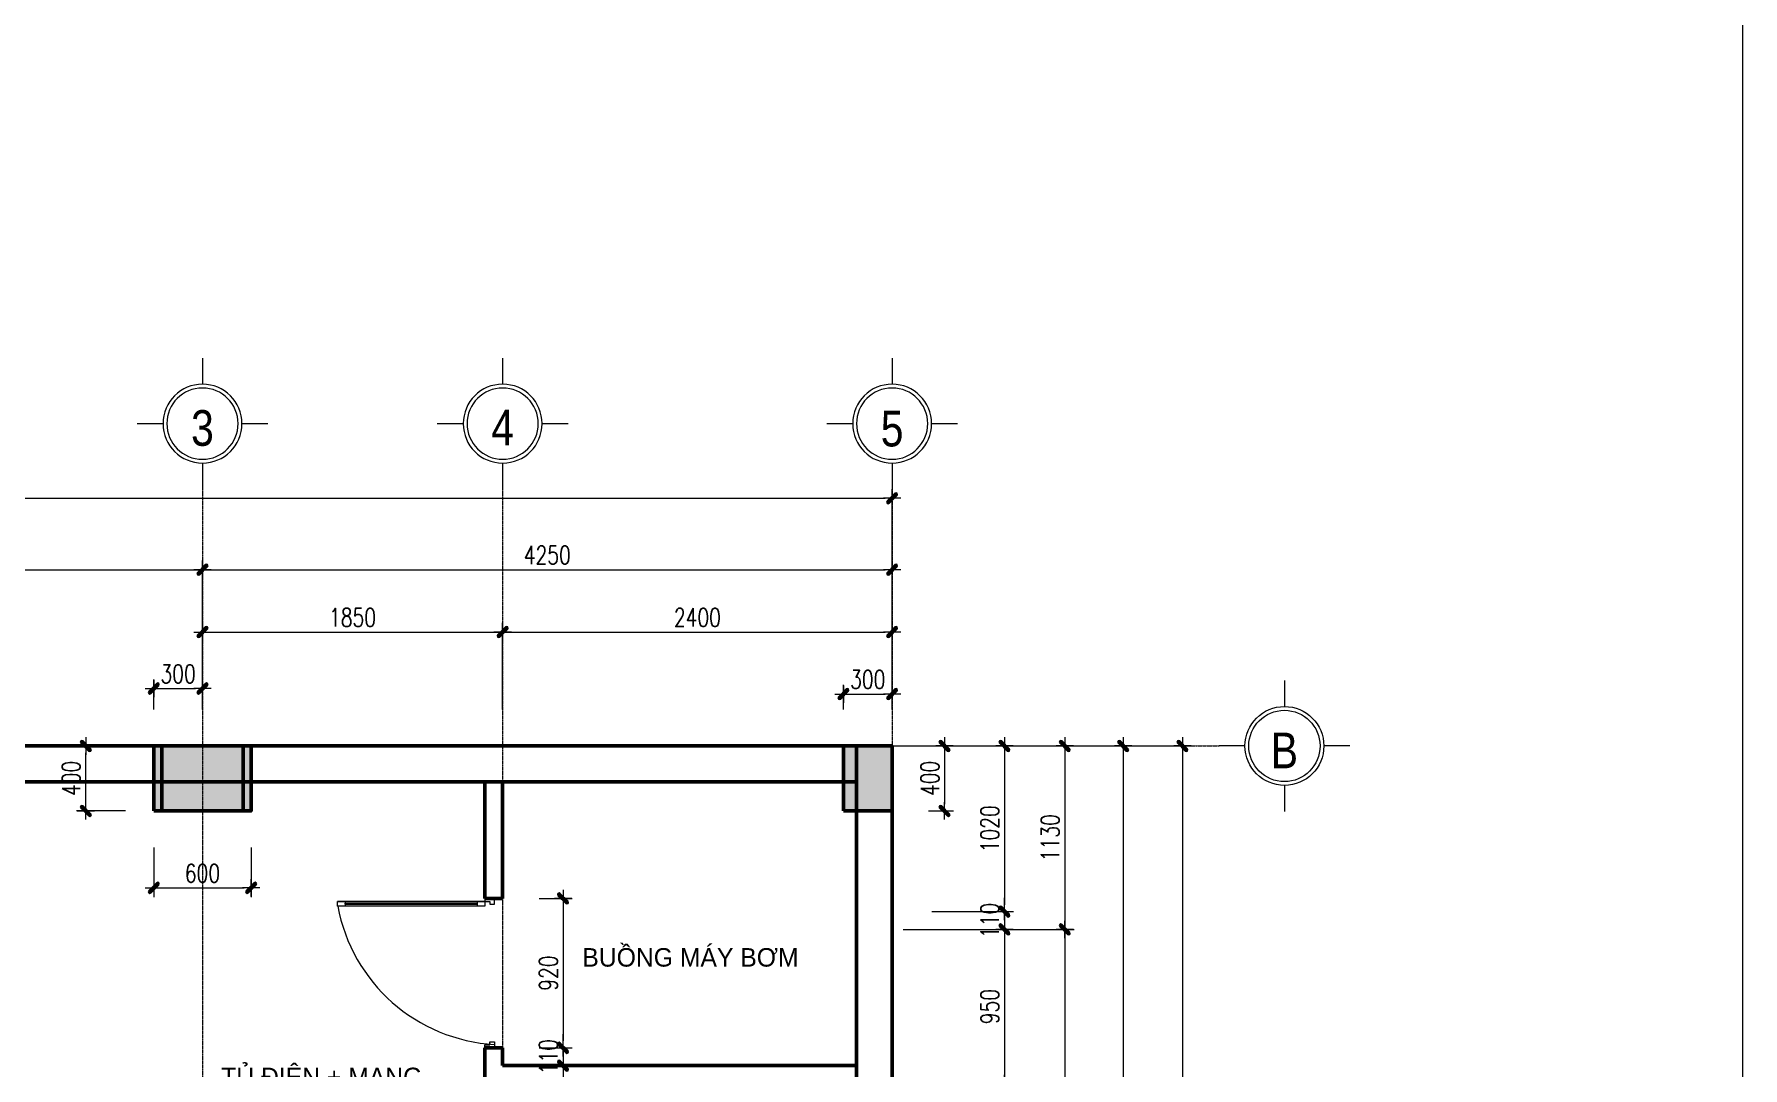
# Model space of a CAD drawing. Extents: x -165145 to 691808, y -202842 to 311040.
# Drawn here: x 558610 to 569140, y 46046 to 52413 of the extents above; entities that cross this region are included whole.
import ezdxf
from ezdxf.enums import TextEntityAlignment as Align

# ---------------------------------------------------------------- set-up
doc = ezdxf.new("R2010")
doc.units = 0
doc.header["$LTSCALE"] = 10
doc.header["$MEASUREMENT"] = 0
doc.linetypes.add('HIDDEN', pattern=[2.3807, 1.587, -0.7937])
doc.linetypes.add('TIM', pattern=[26.01, 10, -3, 0.01, -3, 10])
doc.layers.get('Defpoints').update_dxf_attribs({"color": 5, "linetype": 'CONTINUOUS'})
for name, color, linetype, lineweight in [('ARROWS', 1, 'CONTINUOUS', 0), ('DIM', 8, 'CONTINUOUS', 13), ('DOOR', 8, 'CONTINUOUS', 9), ('GE_KC_NETKHUAT', 9, 'HIDDEN', 20), ('KHUNG', 9, 'CONTINUOUS', 13), ('netchia', 2, 'CONTINUOUS', 20), ('TEXT', 4, 'CONTINUOUS', 20), ('TRUC', 251, 'TIM', 5), ('wall', 7, 'CONTINUOUS', 50)]:
    doc.layers.add(name, color=color, linetype=linetype, lineweight=lineweight)
doc.styles.add('ROMANS', font='romans', dxfattribs={"width": 0.75, "bigfont": 'vns'})
doc.styles.add('STYLE1', font='')
doc.styles.add('VNARIALH', font='', dxfattribs={"width": 0.75})
doc.styles.add('VnArialNarrowH', font='')
doc.styles.get('STYLE1').set_extended_font_data('.VnAvantH')
doc.styles.get('VNARIALH').set_extended_font_data('.VnArialH')
doc.styles.get('VnArialNarrowH').set_extended_font_data('.VnArial NarrowH')
doc.dimstyles.new('fit0.75', dxfattribs={"dimscale": 0.5625, "dimtxt": 200, "dimasz": 75, "dimexe": 100, "dimexo": 400, "dimgap": 0.03, "dimtad": 0, "dimdec": 0, "dimdsep": 46, "dimtxsty": 'ROMANS', "dimblk": 'alex', "dimcen": 150, "dimclrd": 8, "dimclre": 8, "dimclrt": 7, "dimaunit": 1, "dimadec": 0, "dimazin": 0, "dimtfac": 0.072, "dimtdec": 0, "dimtix": 1, "dimtmove": 2, "dimatfit": 3, "dimldrblk": 'a-01', "dimfxl": 100, "dimtvp": 0.8, "dimtolj": 1, "dimarcsym": 0})

# ---------------------------------------------------------------- blocks, each defined once
blk = doc.blocks.new('alex')
at = {"layer": 'ARROWS'}
h = blk.add_hatch(color=1, dxfattribs=at)
edge = h.paths.add_edge_path()
edge.add_line((0.4, 0.74), (-0.74, -0.4))
edge.add_ellipse((-0.57, -0.57), major_axis=(0.17, 0.17), ratio=1, start_angle=90, end_angle=270)
edge.add_line((-0.4, -0.74), (0.74, 0.4))
edge.add_ellipse((0.57, 0.57), major_axis=(0.17, 0.17), ratio=1, start_angle=270, end_angle=450)
blk.add_lwpolyline([(0.4, 0.74), (-0.74, -0.4, 1), (-0.4, -0.74), (0.74, 0.4, 1)], format="xyb", close=True, dxfattribs=at)
at = {"layer": 'netchia', "color": 2}
for p, q in [((1.27, 0), (-1.27, 0)), ((0, -1.27), (0, 1.27))]:
    blk.add_line(p, q, dxfattribs=at)
blk = doc.blocks.new('*D89')
at = {"layer": 'Defpoints', "color": 0, "ltscale": 0.05, "transparency": 16777216}
for p in [(1205450, -232534), (1207332, -237434), (1207709, -237434)]:
    blk.add_point(p, dxfattribs=at)
at = {"layer": 'DIM', "color": 8, "lineweight": -2, "ltscale": 0.05, "transparency": 16777216}
for p, q in [((1205675, -232534), (1207765, -232534)), ((1207709, -232576), (1207709, -237392)), ((1207557, -237434), (1207765, -237434))]:
    blk.add_line(p, q, dxfattribs=at)
at = {"layer": 'DIM', "color": 8, "lineweight": -2, "ltscale": 0.05, "transparency": 16777216, "xscale": 42.1875, "yscale": 42.1875, "zscale": 42.1875}
for p, rotation in [((1207709, -232534), 90), ((1207709, -237434), 270)]:
    blk.add_blockref('alex', p, dxfattribs=dict(at, rotation=rotation))
at = {"layer": 'DIM', "color": 7, "ltscale": 0.05, "transparency": 16777216, "insert": (1207619, -234984), "char_height": 112.5, "attachment_point": 5, "rotation": 90, "style": 'ROMANS'}
blk.add_mtext('\\A1;4900', dxfattribs=at)
blk = doc.blocks.new('a-01')
at = {"layer": 'ARROWS'}
blk.add_hatch(color=256, dxfattribs=at).paths.add_polyline_path([(-1.8, 0.49), (-1.8, -0.49), (0, 0)])
at = {"layer": 'netchia'}
blk.add_lwpolyline([(-1.8, 0.49), (-1.8, -0.49), (0, 0), (0, 0)], close=True, dxfattribs=at)
blk = doc.blocks.new('*D90')
at = {"layer": 'Defpoints', "color": 0, "ltscale": 0.05, "transparency": 16777216}
for p in [(1206391, -232534), (1207288, -239534), (1208074, -239534)]:
    blk.add_point(p, dxfattribs=at)
at = {"layer": 'DIM', "color": 8, "lineweight": -2, "ltscale": 0.05, "transparency": 16777216}
for p, q in [((1206616, -232534), (1208130, -232534)), ((1208074, -232576), (1208074, -239492)), ((1207513, -239534), (1208130, -239534))]:
    blk.add_line(p, q, dxfattribs=at)
at = {"layer": 'DIM', "color": 8, "lineweight": -2, "ltscale": 0.05, "transparency": 16777216, "xscale": 42.1875, "yscale": 42.1875, "zscale": 42.1875}
for p, rotation in [((1208074, -232534), 90), ((1208074, -239534), 270)]:
    blk.add_blockref('alex', p, dxfattribs=dict(at, rotation=rotation))
at = {"layer": 'DIM', "color": 7, "ltscale": 0.05, "transparency": 16777216, "insert": (1207984, -236034), "char_height": 112.5, "attachment_point": 5, "rotation": 90, "style": 'ROMANS'}
blk.add_mtext('\\A1;7000', dxfattribs=at)
blk = doc.blocks.new('*D91')
at = {"layer": 'Defpoints', "color": 0, "ltscale": 0.05, "transparency": 16777216}
for p in [(1205771, -232534), (1206128, -233664), (1207349, -233664)]:
    blk.add_point(p, dxfattribs=at)
at = {"layer": 'DIM', "color": 8, "lineweight": -2, "ltscale": 0.05, "transparency": 16777216}
for p, q in [((1205996, -232534), (1207406, -232534)), ((1207349, -232576), (1207349, -233622)), ((1206353, -233664), (1207406, -233664))]:
    blk.add_line(p, q, dxfattribs=at)
at = {"layer": 'DIM', "color": 8, "lineweight": -2, "ltscale": 0.05, "transparency": 16777216, "xscale": 42.1875, "yscale": 42.1875, "zscale": 42.1875}
for p, rotation in [((1207349, -232534), 90), ((1207349, -233664), 270)]:
    blk.add_blockref('alex', p, dxfattribs=dict(at, rotation=rotation))
at = {"layer": 'DIM', "color": 7, "ltscale": 0.05, "transparency": 16777216, "insert": (1207259, -233099), "char_height": 112.5, "attachment_point": 5, "rotation": 90, "style": 'ROMANS'}
blk.add_mtext('\\A1;1130', dxfattribs=at)
blk = doc.blocks.new('*D92')
at = {"layer": 'Defpoints', "color": 0, "ltscale": 0.05, "transparency": 16777216}
for p in [(1206884, -233664), (1207349, -237434), (1207640, -237434)]:
    blk.add_point(p, dxfattribs=at)
at = {"layer": 'DIM', "color": 8, "lineweight": -2, "ltscale": 0.05, "transparency": 16777216}
for p, q in [((1207109, -233664), (1207406, -233664)), ((1207349, -233706), (1207349, -237392)), ((1207415, -237434), (1207293, -237434))]:
    blk.add_line(p, q, dxfattribs=at)
at = {"layer": 'DIM', "color": 8, "lineweight": -2, "ltscale": 0.05, "transparency": 16777216, "xscale": 42.1875, "yscale": 42.1875, "zscale": 42.1875}
for p, rotation in [((1207349, -233664), 90), ((1207349, -237434), 270)]:
    blk.add_blockref('alex', p, dxfattribs=dict(at, rotation=rotation))
at = {"layer": 'DIM', "color": 7, "ltscale": 0.05, "transparency": 16777216, "insert": (1207259, -235549), "char_height": 112.5, "attachment_point": 5, "rotation": 90, "style": 'ROMANS'}
blk.add_mtext('\\A1;3770', dxfattribs=at)
blk = doc.blocks.new('tentruc')
at = {"layer": 'DIM'}
for p, q in [((0, 311), (0, 516)), ((-516, 0), (-311, 0)), ((-516, 0), (-311, 0)), ((311, 0), (516, 0)), ((311, 0), (516, 0)), ((0, -516), (0, -311))]:
    blk.add_line(p, q, dxfattribs=at)
at = {"layer": 'DIM', "ltscale": 0.5}
blk.add_circle((0, 0), 311, dxfattribs=at)
at = {"layer": 'DIM'}
blk.add_circle((0, 0), 281, dxfattribs=at)
at = {"layer": 'DIM', "color": 7, "linetype": 'ByBlock', "ltscale": 0.5, "style": 'VNARIALH', "width": 1.1}
blk.add_attdef('A', text='', height=281, dxfattribs=at).set_placement((0, -107), align=Align.CENTER)
blk = doc.blocks.new('*D95')
at = {"layer": 'Defpoints', "color": 0, "ltscale": 0.05, "transparency": 16777216}
for p in [(1201316, -232534), (1201785, -232534), (1201785, -232934)]:
    blk.add_point(p, dxfattribs=at)
at = {"layer": 'DIM', "color": 8, "lineweight": -2, "ltscale": 0.05, "transparency": 16777216}
for p, q in [((1201560, -232534), (1201259, -232534)), ((1201316, -232892), (1201316, -232576)), ((1201560, -232934), (1201259, -232934))]:
    blk.add_line(p, q, dxfattribs=at)
at = {"layer": 'DIM', "color": 8, "lineweight": -2, "ltscale": 0.05, "transparency": 16777216, "xscale": 42.1875, "yscale": 42.1875, "zscale": 42.1875}
for p, rotation in [((1201316, -232534), 90), ((1201316, -232934), 270)]:
    blk.add_blockref('alex', p, dxfattribs=dict(at, rotation=rotation))
at = {"layer": 'DIM', "color": 7, "ltscale": 0.05, "transparency": 16777216, "insert": (1201226, -232734), "char_height": 112.5, "attachment_point": 5, "rotation": 90, "style": 'ROMANS'}
blk.add_mtext('\\A1;400', dxfattribs=at)
blk = doc.blocks.new('*D108')
at = {"layer": 'Defpoints', "color": 0, "transparency": 16777216}
for p in [(1202035, -231448), (1196735, -232534), (1202035, -232534)]:
    blk.add_point(p, dxfattribs=at)
at = {"layer": 'DIM', "color": 8, "lineweight": -2, "transparency": 16777216}
for p, q in [((1196735, -232309), (1196735, -231392)), ((1202035, -232309), (1202035, -231392)), ((1196777, -231448), (1201993, -231448))]:
    blk.add_line(p, q, dxfattribs=at)
at = {"layer": 'DIM', "color": 8, "lineweight": -2, "transparency": 16777216, "xscale": 42.1875, "yscale": 42.1875, "zscale": 42.1875, "rotation": 180}
blk.add_blockref('alex', (1196735, -231448), dxfattribs=at)
at = {"layer": 'DIM', "color": 8, "lineweight": -2, "transparency": 16777216, "xscale": 42.1875, "yscale": 42.1875, "zscale": 42.1875}
blk.add_blockref('alex', (1202035, -231448), dxfattribs=at)
at = {"layer": 'DIM', "color": 7, "transparency": 16777216, "insert": (1199385, -231358), "char_height": 112.5, "attachment_point": 5, "style": 'ROMANS'}
blk.add_mtext('\\A1;5300', dxfattribs=at)
blk = doc.blocks.new('*D109')
at = {"layer": 'Defpoints', "color": 0, "transparency": 16777216}
for p in [(1206285, -231448), (1202035, -232534), (1206285, -232534)]:
    blk.add_point(p, dxfattribs=at)
at = {"layer": 'DIM', "color": 8, "lineweight": -2, "transparency": 16777216}
for p, q in [((1202035, -232309), (1202035, -231392)), ((1206285, -232309), (1206285, -231392)), ((1202077, -231448), (1206243, -231448))]:
    blk.add_line(p, q, dxfattribs=at)
at = {"layer": 'DIM', "color": 8, "lineweight": -2, "transparency": 16777216, "xscale": 42.1875, "yscale": 42.1875, "zscale": 42.1875, "rotation": 180}
blk.add_blockref('alex', (1202035, -231448), dxfattribs=at)
at = {"layer": 'DIM', "color": 8, "lineweight": -2, "transparency": 16777216, "xscale": 42.1875, "yscale": 42.1875, "zscale": 42.1875}
blk.add_blockref('alex', (1206285, -231448), dxfattribs=at)
at = {"layer": 'DIM', "color": 7, "transparency": 16777216, "insert": (1204160, -231358), "char_height": 112.5, "attachment_point": 5, "style": 'ROMANS'}
blk.add_mtext('\\A1;4250', dxfattribs=at)
blk = doc.blocks.new('*D110')
at = {"layer": 'Defpoints', "color": 0, "transparency": 16777216}
for p in [(1203885, -231832), (1202035, -232534), (1203885, -232534)]:
    blk.add_point(p, dxfattribs=at)
at = {"layer": 'DIM', "color": 8, "lineweight": -2, "transparency": 16777216}
for p, q in [((1202035, -232309), (1202035, -231776)), ((1202077, -231832), (1203843, -231832)), ((1203885, -232309), (1203885, -231776))]:
    blk.add_line(p, q, dxfattribs=at)
at = {"layer": 'DIM', "color": 8, "lineweight": -2, "transparency": 16777216, "xscale": 42.1875, "yscale": 42.1875, "zscale": 42.1875, "rotation": 180}
blk.add_blockref('alex', (1202035, -231832), dxfattribs=at)
at = {"layer": 'DIM', "color": 8, "lineweight": -2, "transparency": 16777216, "xscale": 42.1875, "yscale": 42.1875, "zscale": 42.1875}
blk.add_blockref('alex', (1203885, -231832), dxfattribs=at)
at = {"layer": 'DIM', "color": 7, "transparency": 16777216, "insert": (1202960, -231742), "char_height": 112.5, "attachment_point": 5, "style": 'ROMANS'}
blk.add_mtext('\\A1;1850', dxfattribs=at)
blk = doc.blocks.new('*D111')
at = {"layer": 'Defpoints', "color": 0, "transparency": 16777216}
for p in [(1206285, -231832), (1203885, -232534), (1206285, -232534)]:
    blk.add_point(p, dxfattribs=at)
at = {"layer": 'DIM', "color": 8, "lineweight": -2, "transparency": 16777216}
for p, q in [((1203885, -232309), (1203885, -231776)), ((1203927, -231832), (1206243, -231832)), ((1206285, -232309), (1206285, -231776))]:
    blk.add_line(p, q, dxfattribs=at)
at = {"layer": 'DIM', "color": 8, "lineweight": -2, "transparency": 16777216, "xscale": 42.1875, "yscale": 42.1875, "zscale": 42.1875, "rotation": 180}
blk.add_blockref('alex', (1203885, -231832), dxfattribs=at)
at = {"layer": 'DIM', "color": 8, "lineweight": -2, "transparency": 16777216, "xscale": 42.1875, "yscale": 42.1875, "zscale": 42.1875}
blk.add_blockref('alex', (1206285, -231832), dxfattribs=at)
at = {"layer": 'DIM', "color": 7, "transparency": 16777216, "insert": (1205085, -231742), "char_height": 112.5, "attachment_point": 5, "style": 'ROMANS'}
blk.add_mtext('\\A1;2400', dxfattribs=at)
blk = doc.blocks.new('*D112')
at = {"layer": 'Defpoints', "color": 0, "transparency": 16777216}
for p in [(1206285, -231008), (1188785, -232534), (1206285, -232534)]:
    blk.add_point(p, dxfattribs=at)
at = {"layer": 'DIM', "color": 8, "lineweight": -2, "transparency": 16777216}
for p, q in [((1188785, -232309), (1188785, -230952)), ((1188827, -231008), (1206243, -231008)), ((1206285, -232309), (1206285, -230952))]:
    blk.add_line(p, q, dxfattribs=at)
at = {"layer": 'DIM', "color": 8, "lineweight": -2, "transparency": 16777216, "xscale": 42.1875, "yscale": 42.1875, "zscale": 42.1875, "rotation": 180}
blk.add_blockref('alex', (1188785, -231008), dxfattribs=at)
at = {"layer": 'DIM', "color": 8, "lineweight": -2, "transparency": 16777216, "xscale": 42.1875, "yscale": 42.1875, "zscale": 42.1875}
blk.add_blockref('alex', (1206285, -231008), dxfattribs=at)
at = {"layer": 'DIM', "color": 7, "transparency": 16777216, "insert": (1197535, -230918), "char_height": 112.5, "attachment_point": 5, "style": 'ROMANS'}
blk.add_mtext('\\A1;17500', dxfattribs=at)
blk = doc.blocks.new('*D113')
at = {"layer": 'Defpoints', "color": 0, "transparency": 16777216}
for p in [(1206305, -233664), (1206305, -234614), (1206977, -234614)]:
    blk.add_point(p, dxfattribs=at)
at = {"layer": 'DIM', "color": 8, "lineweight": -2, "transparency": 16777216}
for p, q in [((1206530, -233664), (1207033, -233664)), ((1206977, -233706), (1206977, -234572)), ((1206530, -234614), (1207033, -234614))]:
    blk.add_line(p, q, dxfattribs=at)
at = {"layer": 'DIM', "color": 8, "lineweight": -2, "transparency": 16777216, "xscale": 42.1875, "yscale": 42.1875, "zscale": 42.1875}
for p, rotation in [((1206977, -233664), 90), ((1206977, -234614), 270)]:
    blk.add_blockref('alex', p, dxfattribs=dict(at, rotation=rotation))
at = {"layer": 'DIM', "color": 7, "transparency": 16777216, "insert": (1206887, -234139), "char_height": 112.5, "attachment_point": 5, "rotation": 90, "style": 'ROMANS'}
blk.add_mtext('\\A1;950', dxfattribs=at)
blk = doc.blocks.new('*D119')
at = {"layer": 'Defpoints', "color": 0, "transparency": 16777216}
for p in [(1206305, -233554), (1206305, -233664), (1206977, -233664)]:
    blk.add_point(p, dxfattribs=at)
at = {"layer": 'DIM', "color": 8, "lineweight": -2, "transparency": 16777216}
for p, q in [((1206977, -233512), (1206977, -233469)), ((1206530, -233554), (1207033, -233554)), ((1206977, -233554), (1206977, -233664)), ((1206530, -233664), (1207033, -233664)), ((1206977, -233706), (1206977, -233748))]:
    blk.add_line(p, q, dxfattribs=at)
at = {"layer": 'DIM', "color": 8, "lineweight": -2, "transparency": 16777216, "xscale": 42.1875, "yscale": 42.1875, "zscale": 42.1875}
for p, rotation in [((1206977, -233554), 270), ((1206977, -233664), 90)]:
    blk.add_blockref('alex', p, dxfattribs=dict(at, rotation=rotation))
at = {"layer": 'DIM', "color": 7, "transparency": 16777216, "insert": (1206887, -233609), "char_height": 112.5, "attachment_point": 5, "rotation": 90, "style": 'ROMANS'}
blk.add_mtext('\\A1;110', dxfattribs=at)
blk = doc.blocks.new('*D120')
at = {"layer": 'Defpoints', "color": 0, "transparency": 16777216}
for p in [(1206439, -232534), (1206329, -233554), (1206977, -233554)]:
    blk.add_point(p, dxfattribs=at)
at = {"layer": 'DIM', "color": 8, "lineweight": -2, "transparency": 16777216}
for p, q in [((1206664, -232534), (1207033, -232534)), ((1206977, -232576), (1206977, -233512)), ((1206554, -233554), (1207033, -233554))]:
    blk.add_line(p, q, dxfattribs=at)
at = {"layer": 'DIM', "color": 8, "lineweight": -2, "transparency": 16777216, "xscale": 42.1875, "yscale": 42.1875, "zscale": 42.1875}
for p, rotation in [((1206977, -232534), 90), ((1206977, -233554), 270)]:
    blk.add_blockref('alex', p, dxfattribs=dict(at, rotation=rotation))
at = {"layer": 'DIM', "color": 7, "transparency": 16777216, "insert": (1206887, -233044), "char_height": 112.5, "attachment_point": 5, "rotation": 90, "style": 'ROMANS'}
blk.add_mtext('\\A1;1020', dxfattribs=at)
blk = doc.blocks.new('*D123')
at = {"layer": 'Defpoints', "color": 0, "transparency": 16777216}
for p in [(1206285, -232214), (1205985, -232534), (1206285, -232534)]:
    blk.add_point(p, dxfattribs=at)
at = {"layer": 'DIM', "color": 8, "lineweight": -2, "transparency": 16777216}
for p, q in [((1205985, -232309), (1205985, -232158)), ((1206285, -232309), (1206285, -232158)), ((1206027, -232214), (1206243, -232214))]:
    blk.add_line(p, q, dxfattribs=at)
at = {"layer": 'DIM', "color": 8, "lineweight": -2, "transparency": 16777216, "xscale": 42.1875, "yscale": 42.1875, "zscale": 42.1875, "rotation": 180}
blk.add_blockref('alex', (1205985, -232214), dxfattribs=at)
at = {"layer": 'DIM', "color": 8, "lineweight": -2, "transparency": 16777216, "xscale": 42.1875, "yscale": 42.1875, "zscale": 42.1875}
blk.add_blockref('alex', (1206285, -232214), dxfattribs=at)
at = {"layer": 'DIM', "color": 7, "transparency": 16777216, "insert": (1206135, -232124), "char_height": 112.5, "attachment_point": 5, "style": 'ROMANS'}
blk.add_mtext('\\A1;300', dxfattribs=at)
blk = doc.blocks.new('*D124')
at = {"layer": 'Defpoints', "color": 0, "transparency": 16777216}
for p in [(1206285, -232534), (1206285, -232934), (1206608, -232934)]:
    blk.add_point(p, dxfattribs=at)
at = {"layer": 'DIM', "color": 8, "lineweight": -2, "transparency": 16777216}
for p, q in [((1206510, -232534), (1206664, -232534)), ((1206608, -232576), (1206608, -232892)), ((1206510, -232934), (1206664, -232934))]:
    blk.add_line(p, q, dxfattribs=at)
at = {"layer": 'DIM', "color": 8, "lineweight": -2, "transparency": 16777216, "xscale": 42.1875, "yscale": 42.1875, "zscale": 42.1875}
for p, rotation in [((1206608, -232534), 90), ((1206608, -232934), 270)]:
    blk.add_blockref('alex', p, dxfattribs=dict(at, rotation=rotation))
at = {"layer": 'DIM', "color": 7, "transparency": 16777216, "insert": (1206518, -232734), "char_height": 112.5, "attachment_point": 5, "rotation": 90, "style": 'ROMANS'}
blk.add_mtext('\\A1;400', dxfattribs=at)
blk = doc.blocks.new('*D133')
at = {"layer": 'Defpoints', "color": 0, "transparency": 16777216}
for p in [(1203885, -234393), (1203885, -234503), (1204257, -234503)]:
    blk.add_point(p, dxfattribs=at)
at = {"layer": 'DIM', "color": 8, "lineweight": -2, "transparency": 16777216}
for p, q in [((1204257, -234351), (1204257, -234309)), ((1204110, -234393), (1204313, -234393)), ((1204257, -234393), (1204257, -234503)), ((1204110, -234503), (1204313, -234503)), ((1204257, -234545), (1204257, -234587))]:
    blk.add_line(p, q, dxfattribs=at)
at = {"layer": 'DIM', "color": 8, "lineweight": -2, "transparency": 16777216, "xscale": 42.1875, "yscale": 42.1875, "zscale": 42.1875}
for p, rotation in [((1204257, -234393), 270), ((1204257, -234503), 90)]:
    blk.add_blockref('alex', p, dxfattribs=dict(at, rotation=rotation))
at = {"layer": 'DIM', "color": 7, "transparency": 16777216, "insert": (1204167, -234448), "char_height": 112.5, "attachment_point": 5, "rotation": 90, "style": 'ROMANS'}
blk.add_mtext('\\A1;110', dxfattribs=at)
blk = doc.blocks.new('*D134')
at = {"layer": 'Defpoints', "color": 0, "transparency": 16777216}
for p in [(1203885, -233473), (1203885, -234393), (1204257, -234393)]:
    blk.add_point(p, dxfattribs=at)
at = {"layer": 'DIM', "color": 8, "lineweight": -2, "transparency": 16777216}
for p, q in [((1204110, -233473), (1204313, -233473)), ((1204257, -233515), (1204257, -234351)), ((1204110, -234393), (1204313, -234393))]:
    blk.add_line(p, q, dxfattribs=at)
at = {"layer": 'DIM', "color": 8, "lineweight": -2, "transparency": 16777216, "xscale": 42.1875, "yscale": 42.1875, "zscale": 42.1875}
for p, rotation in [((1204257, -233473), 90), ((1204257, -234393), 270)]:
    blk.add_blockref('alex', p, dxfattribs=dict(at, rotation=rotation))
at = {"layer": 'DIM', "color": 7, "transparency": 16777216, "insert": (1204167, -233933), "char_height": 112.5, "attachment_point": 5, "rotation": 90, "style": 'ROMANS'}
blk.add_mtext('\\A1;920', dxfattribs=at)
blk = doc.blocks.new('*D321')
at = {"layer": 'Defpoints', "color": 0, "transparency": 16777216}
for p in [(1201735, -232934), (1202335, -232934), (1202335, -233408)]:
    blk.add_point(p, dxfattribs=at)
at = {"layer": 'DIM', "color": 8, "lineweight": -2, "transparency": 16777216}
for p, q in [((1201735, -233159), (1201735, -233465)), ((1202335, -233159), (1202335, -233465)), ((1201777, -233408), (1202293, -233408))]:
    blk.add_line(p, q, dxfattribs=at)
at = {"layer": 'DIM', "color": 8, "lineweight": -2, "transparency": 16777216, "xscale": 42.1875, "yscale": 42.1875, "zscale": 42.1875, "rotation": 180}
blk.add_blockref('alex', (1201735, -233408), dxfattribs=at)
at = {"layer": 'DIM', "color": 8, "lineweight": -2, "transparency": 16777216, "xscale": 42.1875, "yscale": 42.1875, "zscale": 42.1875}
blk.add_blockref('alex', (1202335, -233408), dxfattribs=at)
at = {"layer": 'DIM', "color": 7, "transparency": 16777216, "insert": (1202035, -233318), "char_height": 112.5, "attachment_point": 5, "style": 'ROMANS'}
blk.add_mtext('\\A1;600', dxfattribs=at)
blk = doc.blocks.new('*D322')
at = {"layer": 'Defpoints', "color": 0, "transparency": 16777216}
for p in [(1202035, -232180), (1201735, -232534), (1202035, -232534)]:
    blk.add_point(p, dxfattribs=at)
at = {"layer": 'DIM', "color": 8, "lineweight": -2, "transparency": 16777216}
for p, q in [((1201735, -232309), (1201735, -232124)), ((1202035, -232309), (1202035, -232124)), ((1201777, -232180), (1201993, -232180))]:
    blk.add_line(p, q, dxfattribs=at)
at = {"layer": 'DIM', "color": 8, "lineweight": -2, "transparency": 16777216, "xscale": 42.1875, "yscale": 42.1875, "zscale": 42.1875, "rotation": 180}
blk.add_blockref('alex', (1201735, -232180), dxfattribs=at)
at = {"layer": 'DIM', "color": 8, "lineweight": -2, "transparency": 16777216, "xscale": 42.1875, "yscale": 42.1875, "zscale": 42.1875}
blk.add_blockref('alex', (1202035, -232180), dxfattribs=at)
at = {"layer": 'DIM', "color": 7, "transparency": 16777216, "insert": (1201885, -232090), "char_height": 112.5, "attachment_point": 5, "style": 'ROMANS'}
blk.add_mtext('\\A1;300', dxfattribs=at)
blk = doc.blocks.new('A$C1ec07113')
at = {"layer": 'wall'}
h = blk.add_hatch(dxfattribs=at)
h.set_pattern_fill('AR-CONC', color=256, style=0)
h.set_pattern_definition([(50, (-1178218.971, 253357.416), (7.172601826, -0.62752135), [0.75, -8.25]), (355, (-1178218.971, 253357.416), (-1.387513336, 7.521921337), [0.6, -6.6]), (100.45144446, (-1178218.373, 253357.364), (5.785088467, 6.89439991), [0.63740192, -7.01142112]), (46.1842, (-1178218.971, 253359.416), (10.672413307, -1.65519281), [1.125, -12.375]), (96.6356355, (-1178218.082, 253359.278), (9.34661946, 9.74118601), [0.95610342, -10.5171376]), (351.184164, (-1178218.971, 253359.416), (9.34661945, 9.741186), [0.9, -9.90000001]), (21, (-1178217.971, 253358.916), (5.96907052, -4.026188907), [0.75, -8.25]), (326, (-1178217.971, 253358.916), (2.43315332, 7.25150045), [0.6, -6.6]), (71.45144474, (-1178217.4735, 253358.581), (8.402223767, 3.22531153), [0.6374019, -7.01142112]), (37.5, (-1178218.971, 253357.4162), (0.121598553, 3.3289385383), [0, -6.52, 0, -6.7, 0, -6.625]), (7.5, (-1178218.971, 253357.416), (2.630695374, 3.944117119), [0, -3.82, 0, -6.37, 0, -2.525]), (327.5, (-1178221.201, 253357.4162), (5.338224362, -0.2255487173), [0, -2.5, 0, -7.8, 0, -10.35]), (317.5, (-1178222.201, 253357.416), (5.831861693, 1.001049823), [0, -3.25, 0, -5.18, 0, -7.35])])
h.paths.add_polyline_path([(20507.5, 15555.9), (19907.5, 15555.9), (19907.5, 15155.9), (20507.5, 15155.9)])
at = {"layer": 'wall', "ltscale": 0.05}
h = blk.add_hatch(dxfattribs=at)
h.set_pattern_fill('AR-CONC', color=256, style=0)
h.set_pattern_definition([(310, (-981624.6383, -155304.7325), (7.172601826, 0.62752135), [0.75, -8.25]), (5, (-981624.638, -155304.7325), (-1.387513336, -7.521921337), [0.6, -6.6]), (259.5486, (-981624.0406, -155304.68), (5.785093817, -6.89439542), [0.6374019, -7.01142112]), (313.8158, (-981624.638, -155306.7325), (10.67241049, 1.65519014), [1.125, -12.375]), (263.3644, (-981623.749, -155306.595), (9.34662706, -9.74117871), [0.95610288, -10.51713]), (8.8158, (-981624.638, -155306.733), (9.34661945, -9.74118601), [0.9, -9.9]), (339, (-981623.6383, -155306.2325), (5.96907052, 4.026188907), [0.75, -8.25]), (34, (-981623.638, -155306.2325), (2.43315332, -7.25150045), [0.6, -6.6]), (288.5486, (-981623.141, -155305.897), (8.402226286, -3.225304967), [0.6374019, -7.01142112]), (322.5, (-981624.6383, -155304.7325), (0.121598553, -3.328938538), [0, -6.52, 0, -6.7, 0, -6.625]), (352.5, (-981624.6383, -155304.7325), (2.630695374, -3.944117119), [0, -3.82, 0, -6.37, 0, -2.525]), (32.5, (-981626.8683, -155304.7325), (5.338224362, 0.225548717), [0, -2.5, 0, -7.8, 0, -10.35]), (42.5, (-981627.8683, -155304.7325), (5.831861693, -1.001049823), [0, -3.25, 0, -5.18, 0, -7.35])])
h.paths.add_polyline_path([(20457.5, 15555.9), (19957.5, 15555.9), (19957.5, 15155.9), (20457.5, 15155.9)])
at = {"layer": 'wall'}
h = blk.add_hatch(dxfattribs=at)
h.set_pattern_fill('AR-CONC', color=256, style=0)
h.set_pattern_definition([(50, (-988837.471, 252701.9236), (7.172601826, -0.62752135), [0.75, -8.25]), (355, (-988837.471, 252701.924), (-1.387513336, 7.521921337), [0.6, -6.6]), (100.45144446, (-988836.873, 252701.8714), (5.785088467, 6.89439991), [0.63740192, -7.01142112]), (46.1842, (-988837.471, 252703.924), (10.67241331, -1.65519281), [1.125, -12.375]), (96.6356355, (-988836.582, 252703.786), (9.34661946, 9.74118601), [0.95610342, -10.5171376]), (351.184164, (-988837.471, 252703.924), (9.34661945, 9.741186), [0.9, -9.90000001]), (21, (-988836.471, 252703.4236), (5.96907052, -4.026188907), [0.75, -8.25]), (326, (-988836.471, 252703.424), (2.43315332, 7.25150045), [0.6, -6.6]), (71.45144474, (-988835.9735, 252703.088), (8.402223767, 3.22531153), [0.6374019, -7.01142112]), (37.5, (-988837.471, 252701.9236), (0.121598553, 3.328938538), [0, -6.52, 0, -6.7, 0, -6.625]), (7.5, (-988837.471, 252701.9236), (2.630695374, 3.944117119), [0, -3.82, 0, -6.37, 0, -2.525]), (327.5, (-988839.701, 252701.9236), (5.338224362, -0.225548717), [0, -2.5, 0, -7.8, 0, -10.35]), (317.5, (-988840.701, 252701.9236), (5.831861693, 1.001049823), [0, -3.25, 0, -5.18, 0, -7.35])])
h.paths.add_polyline_path([(24457.5, 15555.9), (24157.5, 15555.9), (24157.5, 15155.9), (24457.5, 15155.9)])
at = {"layer": 'DIM', "ltscale": 0.05}
blk.add_arc((22067.1, 14758.6), 1043.1, 190.42337, 266.72606, dxfattribs=at)
at = {"layer": 'DOOR'}
for p, q in [((21947.5, 14598.8), (21040.6, 14598.8)), ((21947.5, 14569.9), (21040.6, 14569.9))]:
    blk.add_line(p, q, dxfattribs=at)
for points in [[(21086.8, 14598.8), (21086.8, 14569.9), (21040.6, 14569.9), (21040.6, 14598.8)], [(21084.7, 14581.5), (21901.3, 14581.5), (21901.3, 14587.2), (21084.7, 14587.2)], [(21948.5, 14598.8), (21948.5, 14569.9), (21902.3, 14569.9), (21902.3, 14598.8)], [(22007.5, 14580.8), (22007.5, 14616.8), (21947.5, 14616.8), (21947.5, 14598.8), (21977.5, 14598.8), (21977.5, 14580.8)], [(22007.5, 13732.8), (22007.5, 13696.8), (21947.5, 13696.8), (21947.5, 13714.8), (21977.5, 13714.8), (21977.5, 13732.8)]]:
    blk.add_lwpolyline(points, close=True, dxfattribs=at)
at = {"layer": 'KHUNG', "color": 7}
blk.add_lwpolyline([(0, 0), (29700, 0), (29700, 21000), (0, 21000)], close=True, dxfattribs=at)
at = {"layer": 'TRUC', "ltscale": 0.05}
for p, q in [((20207.5, 17138.3), (20207.5, 6705.8)), ((22057.5, 17138.3), (22057.5, 13586.8)), ((24457.5, 17138.3), (24457.5, 6705.8)), ((4634.5, 15555.9), (26472.1, 15555.9))]:
    blk.add_line(p, q, dxfattribs=at)
at = {"layer": 'wall', "ltscale": 0.05}
for p, q in [((9607.5, 15555.9), (24457.5, 15555.9)), ((24237.5, 15555.9), (24237.5, 8555.9)), ((24457.5, 15555.9), (24457.5, 8555.9)), ((9607.5, 15335.9), (24237.5, 15335.9)), ((22057.5, 15335.9), (21947.5, 15335.9)), ((22057.5, 14616.8), (21947.5, 14616.8)), ((22057.5, 13696.8), (21947.5, 13696.8)), ((24237.5, 13586.8), (22057.5, 13586.8))]:
    blk.add_line(p, q, dxfattribs=at)
for points in [[(19907.5, 15155.9), (20507.5, 15155.9), (20507.5, 15555.9), (19907.5, 15555.9)], [(19957.5, 15155.9), (20457.5, 15155.9), (20457.5, 15555.9), (19957.5, 15555.9)], [(24157.5, 15155.9), (24457.5, 15155.9), (24457.5, 15555.9), (24157.5, 15555.9)]]:
    blk.add_lwpolyline(points, close=True, dxfattribs=at)
for points in [[(21947.5, 15335.9), (21947.5, 14616.8)], [(22057.5, 15335.9), (22057.5, 14616.8)], [(21947.5, 13696.8), (21947.5, 11685.9)], [(22057.5, 13696.8), (22057.5, 13586.8)]]:
    blk.add_lwpolyline(points, dxfattribs=at)
at = {"layer": 'TEXT'}
ref = blk.add_blockref('tentruc', (20207.5, 17541.2), dxfattribs=dict(at, xscale=-0.78125, yscale=0.78125, zscale=0.78125, rotation=180))
ref.add_attrib('A', '3', dxfattribs={"color": 7, "linetype": 'ByBlock', "ltscale": 0.5, "height": 219.7, "style": 'VnArialNarrowH'}).set_placement((20207.5, 17404.8), align=Align.CENTER)
ref = blk.add_blockref('tentruc', (22057.5, 17541.2), dxfattribs=dict(at, xscale=-0.78125, yscale=0.78125, zscale=0.78125, rotation=180))
ref.add_attrib('A', '4', dxfattribs={"color": 7, "linetype": 'ByBlock', "ltscale": 0.5, "height": 219.7, "style": 'VnArialNarrowH'}).set_placement((22057.5, 17407.8), align=Align.CENTER)
ref = blk.add_blockref('tentruc', (24457.5, 17541.2), dxfattribs=dict(at, xscale=-0.78125, yscale=0.78125, zscale=0.78125, rotation=180))
ref.add_attrib('A', '5', dxfattribs={"color": 7, "linetype": 'ByBlock', "ltscale": 0.5, "height": 219.7, "style": 'VnArialNarrowH'}).set_placement((24457.5, 17401.1), align=Align.CENTER)
ref = blk.add_blockref('tentruc', (26875.1, 15555.9), dxfattribs=dict(at, xscale=0.78125, yscale=0.78125, zscale=0.78125, rotation=180))
ref.add_attrib('A', 'B', dxfattribs={"color": 7, "linetype": 'ByBlock', "ltscale": 0.5, "height": 219.7, "style": 'VnArialNarrowH'}).set_placement((26875.1, 15418.6), align=Align.CENTER)
at = {"layer": 'TEXT', "style": 'STYLE1'}
for s, p in [('BUỒNG MÁY BƠM', (22548.6, 14196.9)), ('TỦ ĐIỆN + MẠNG', (20322.9, 13460.5))]:
    blk.add_text(s, height=113.906, dxfattribs=at).set_placement(p)
at = {"layer": 'DIM'}
for base, p1, p2, picture, middle in [((24457.5, 17082), (6957.5, 15555.9), (24457.5, 15555.9), '*D112', (15707.5, 17172)), ((20207.5, 16641.6), (14907.5, 15555.9), (20207.5, 15555.9), '*D108', (17557.5, 16731.6)), ((24457.5, 16641.6), (20207.5, 15555.9), (24457.5, 15555.9), '*D109', (22332.5, 16731.6)), ((22057.5, 16257.5), (20207.5, 15555.9), (22057.5, 15555.9), '*D110', (21132.5, 16347.5)), ((24457.5, 16257.5), (22057.5, 15555.9), (24457.5, 15555.9), '*D111', (23257.5, 16347.5)), ((20207.5, 15909.6), (19907.5, 15555.9), (20207.5, 15555.9), '*D322', (20057.5, 15999.6)), ((24457.5, 15876), (24157.5, 15555.9), (24457.5, 15555.9), '*D123', (24307.5, 15966)), ((20507.5, 14681.3), (19907.5, 15155.9), (20507.5, 15155.9), '*D321', (20207.5, 14771.3))]:
    dim = blk.add_linear_dim(base=base, p1=p1, p2=p2, dimstyle='fit0.75', dxfattribs=at)
    dim.commit()
    dim.dimension.update_dxf_attribs({"geometry": picture, "text_midpoint": middle, "insert": (-1181827.5, 248089.8)})
at = {"layer": 'DIM', "ltscale": 0.05}
for base, p1, p2, angle, picture, middle in [((19488, 15555.9), (19957.5, 15155.9), (19957.5, 15555.9), 270, '*D95', (19398, 15355.9)), ((25881.5, 10655.9), (23622.2, 15555.9), (25504.7, 10655.9), 90, '*D89', (25791.5, 13105.9)), ((25522, 14425.9), (23943.9, 15555.9), (24300.4, 14425.9), 90, '*D91', (25432, 14990.9)), ((26246.5, 8555.9), (24563.6, 15555.9), (25460.1, 8555.9), 90, '*D90', (26156.5, 12055.9)), ((25522, 10655.9), (25056.3, 14425.9), (25812.5, 10655.9), 90, '*D92', (25432, 12540.9))]:
    dim = blk.add_linear_dim(base=base, p1=p1, p2=p2, angle=angle, dimstyle='fit0.75', dxfattribs=at)
    dim.commit()
    dim.dimension.update_dxf_attribs({"geometry": picture, "text_midpoint": middle, "insert": (-1181827.5, 248089.8)})
at = {"layer": 'DIM'}
for base, p1, p2, picture, middle in [((24780.5, 15155.9), (24457.5, 15555.9), (24457.5, 15155.9), '*D124', (24690.5, 15355.9)), ((25149.2, 14535.9), (24611.6, 15555.9), (24501.6, 14535.9), '*D120', (25059.2, 15045.9)), ((22429.7, 13696.8), (22057.5, 14616.8), (22057.5, 13696.8), '*D134', (22339.7, 14156.8)), ((25149.2, 14425.9), (24477.8, 14535.9), (24477.8, 14425.9), '*D119', (25059.2, 14480.9)), ((25149.2, 13475.9), (24477.8, 14425.9), (24477.8, 13475.9), '*D113', (25059.2, 13950.9)), ((22429.7, 13586.8), (22057.5, 13696.8), (22057.5, 13586.8), '*D133', (22339.7, 13641.8))]:
    dim = blk.add_linear_dim(base=base, p1=p1, p2=p2, angle=90, dimstyle='fit0.75', dxfattribs=at)
    dim.commit()
    dim.dimension.update_dxf_attribs({"geometry": picture, "text_midpoint": middle, "insert": (-1181827.5, 248089.8)})

msp = doc.modelspace()

# ---------------------------------------------------------------- block references
at = {"layer": 'GE_KC_NETKHUAT'}
msp.add_blockref('A$C1ec07113', (539439.64737, 32472.52756), dxfattribs=at)

doc.saveas('drawing.dxf')
